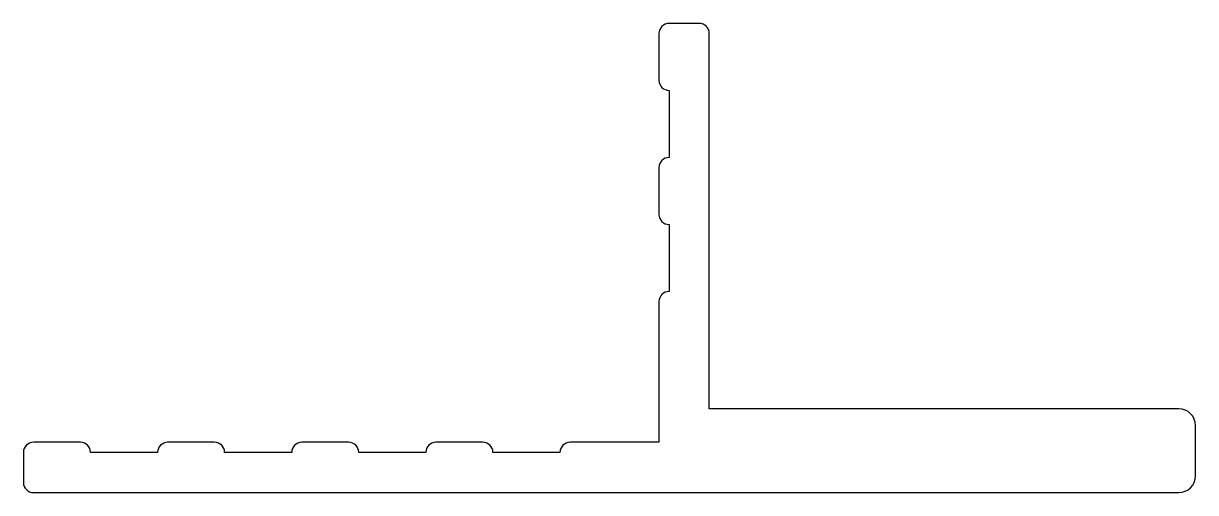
# Model space of a CAD drawing. Extents: x 2804.5 to 2839.5, y 1385.4 to 1399.4.
import ezdxf

# ---------------------------------------------------------------- set-up
doc = ezdxf.new("R2010")
doc.units = 0
doc.layers.get('0').update_dxf_attribs({"linetype": 'CONTINUOUS'})

msp = doc.modelspace()

# ---------------------------------------------------------------- linework, layer by layer
for p, q in [((2823.451, 1399.138), (2823.451, 1397.738)), ((2824.651, 1399.438), (2823.751, 1399.438)), ((2824.951, 1387.939), (2824.951, 1399.138)), ((2823.751, 1397.438), (2823.751, 1395.438)), ((2823.451, 1395.138), (2823.451, 1393.738)), ((2823.751, 1393.438), (2823.751, 1391.438)), ((2823.451, 1391.138), (2823.451, 1389.438)), ((2823.451, 1389.438), (2823.451, 1386.939)), ((2838.951, 1387.939), (2824.951, 1387.939)), ((2839.451, 1385.939), (2839.451, 1387.439)), ((2806.199, 1386.939), (2804.799, 1386.939)), ((2810.199, 1386.939), (2808.799, 1386.939)), ((2814.199, 1386.939), (2812.799, 1386.939)), ((2818.199, 1386.939), (2816.799, 1386.939)), ((2823.451, 1386.939), (2820.799, 1386.939)), ((2804.499, 1386.639), (2804.499, 1385.739)), ((2808.499, 1386.639), (2806.499, 1386.639)), ((2812.499, 1386.639), (2810.499, 1386.639)), ((2816.499, 1386.639), (2814.499, 1386.639)), ((2820.499, 1386.639), (2818.499, 1386.639)), ((2804.799, 1385.439), (2838.951, 1385.439))]:
    msp.add_line(p, q)
for centre, radius, start, end in [((2823.751, 1399.138), 0.3, 90, 180), ((2824.651, 1399.138), 0.3, 0, 90), ((2823.751, 1397.738), 0.3, 180, 270), ((2823.751, 1395.138), 0.3, 90, 180), ((2823.751, 1393.738), 0.3, 180, 270), ((2823.751, 1391.138), 0.3, 90, 180), ((2838.951, 1387.439), 0.5, 0, 90), ((2804.799, 1386.639), 0.3, 90, 180), ((2806.199, 1386.639), 0.3, 0, 90), ((2808.799, 1386.639), 0.3, 90, 180), ((2810.199, 1386.639), 0.3, 0, 90), ((2812.799, 1386.639), 0.3, 90, 180), ((2814.199, 1386.639), 0.3, 0, 90), ((2816.799, 1386.639), 0.3, 90, 180), ((2818.199, 1386.639), 0.3, 0, 90), ((2820.799, 1386.639), 0.3, 90, 180), ((2838.951, 1385.939), 0.5, 270, 0), ((2804.799, 1385.739), 0.3, 180, 270)]:
    msp.add_arc(centre, radius, start, end)

doc.saveas('drawing.dxf')
